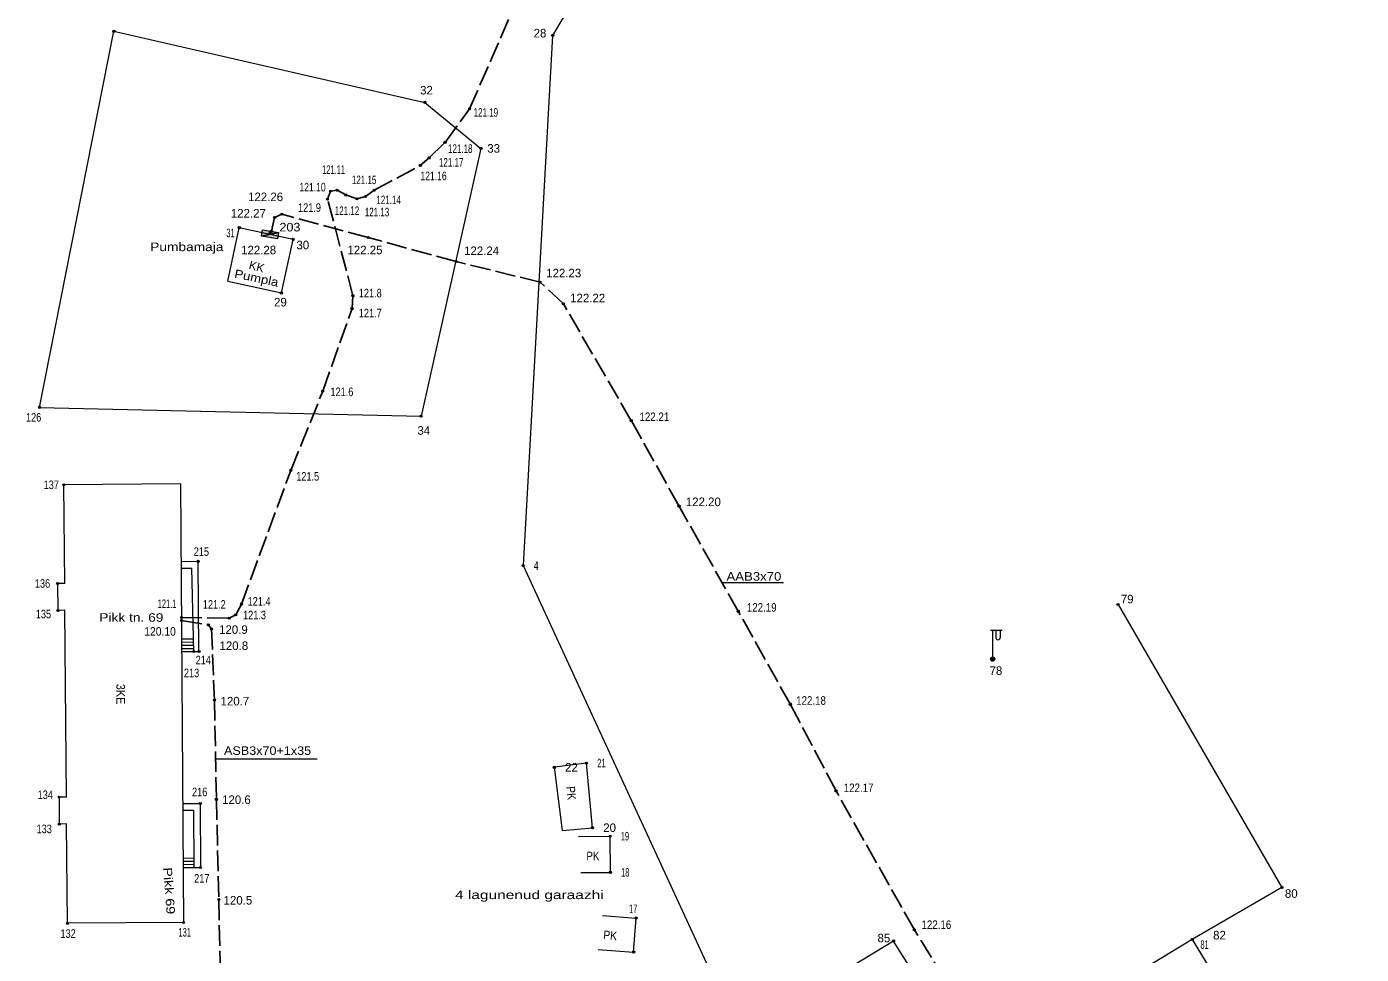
# Model space of a CAD drawing. Extents: x 641497 to 641817, y 6456998 to 6457475.
# Drawn here: x 641654.4 to 641779.2, y 6457284.8 to 6457371.5 of the extents above; entities that cross this region are included whole.
import ezdxf
from ezdxf.enums import TextEntityAlignment as Align

# ---------------------------------------------------------------- set-up
doc = ezdxf.new("R2010")
doc.units = 0
doc.header["$LTSCALE"] = 0.32
doc.header["$PDMODE"] = 32
doc.header["$PDSIZE"] = 0.16
doc.linetypes.add('LONG_DASHED', pattern=[7.5, 6, -1.5])
for name, color, linetype, lineweight in [('1', 7, 'Continuous', 13), ('11', 7, 'Continuous', 13), ('2', 7, 'Continuous', 13), ('21', 7, 'Continuous', 13), ('27', 7, 'Continuous', 13), ('28', 7, 'Continuous', 13), ('49', 7, 'Continuous', 13), ('54', 7, 'Continuous', 13), ('57', 7, 'Continuous', 13)]:
    doc.layers.add(name, color=color, linetype=linetype, lineweight=lineweight)
doc.layers.add('62', color=7, linetype='Continuous')

msp = doc.modelspace()

# ---------------------------------------------------------------- hatches: boundary and pattern name
at = {"layer": '27'}
for points in [[(641676.39, 6457351.92), (641676.49, 6457352.51), (641677.97, 6457352.26)], [(641676.39, 6457351.92), (641677.97, 6457352.26), (641677.87, 6457351.66)]]:
    msp.add_hatch(color=256, dxfattribs=at).paths.add_polyline_path(points)
at = {"layer": '54'}
for points in [[(641662.69, 6457371.06, 1), (641662.49, 6457371.06, 1)], [(641703.7, 6457370.67, 1), (641703.5, 6457370.67, 1)], [(641691.75, 6457364.41, 1), (641691.55, 6457364.41, 1)], [(641695.93, 6457363.81, 1), (641695.73, 6457363.81, 1)], [(641693.64, 6457360.67, 1), (641693.44, 6457360.67, 1)], [(641697, 6457360.11, 1), (641696.8, 6457360.11, 1)], [(641692.15, 6457359.22, 1), (641691.95, 6457359.22, 1)], [(641691.33, 6457358.52, 1), (641691.13, 6457358.52, 1)], [(641682.66, 6457355.37, 1), (641682.46, 6457355.37, 1)], [(641682.93, 6457356.11, 1), (641682.73, 6457356.11, 1)], [(641683.55, 6457356.2, 1), (641683.35, 6457356.2, 1)], [(641684.37, 6457355.76, 1), (641684.17, 6457355.76, 1)], [(641685.4, 6457355.4, 1), (641685.2, 6457355.4, 1)], [(641686.2, 6457355.61, 1), (641686, 6457355.61, 1)], [(641687.02, 6457356.2, 1), (641686.82, 6457356.2, 1)], [(641678.39, 6457353.96, 1), (641678.19, 6457353.96, 1)], [(641674.41, 6457352.7, 1), (641674.21, 6457352.7, 1)], [(641677.71, 6457353.65, 1), (641677.51, 6457353.65, 1)], [(641677.29, 6457352.22, 1), (641677.09, 6457352.22, 1)], [(641677.41, 6457352.36, 1), (641677.21, 6457352.36, 1)], [(641679.45, 6457351.61, 1), (641679.25, 6457351.61, 1)], [(641686.45, 6457351.78, 1), (641686.25, 6457351.78, 1)], [(641694.68, 6457349.54, 1), (641694.48, 6457349.54, 1)], [(641702.54, 6457347.61, 1), (641702.34, 6457347.61, 1)], [(641678.34, 6457346.6, 1), (641678.14, 6457346.6, 1)], [(641685.03, 6457346.34, 1), (641684.83, 6457346.34, 1)], [(641684.95, 6457345.14, 1), (641684.75, 6457345.14, 1)], [(641704.7, 6457345.59, 1), (641704.5, 6457345.59, 1)], [(641682.21, 6457337.42, 1), (641682.01, 6457337.42, 1)], [(641655.73, 6457335.91, 1), (641655.53, 6457335.91, 1)], [(641691.4, 6457335.09, 1), (641691.2, 6457335.09, 1)], [(641711.04, 6457334.67, 1), (641710.84, 6457334.67, 1)], [(641711.05, 6457334.66, 1), (641710.85, 6457334.66, 1)], [(641679.22, 6457330.02, 1), (641679.02, 6457330.02, 1)], [(641658.01, 6457328.67, 1), (641657.81, 6457328.67, 1)], [(641715.51, 6457326.69, 1), (641715.31, 6457326.69, 1)], [(641670.57, 6457321.52, 1), (641670.37, 6457321.52, 1)], [(641700.94, 6457321.12, 1), (641700.74, 6457321.12, 1)], [(641657.43, 6457319.45, 1), (641657.23, 6457319.45, 1)], [(641657.46, 6457316.93, 1), (641657.26, 6457316.93, 1)], [(641674.07, 6457316.52, 1), (641673.87, 6457316.52, 1)], [(641674.62, 6457317.53, 1), (641674.42, 6457317.53, 1)], [(641721.05, 6457316.85, 1), (641720.85, 6457316.85, 1)], [(641756.55, 6457317.48, 1), (641756.35, 6457317.48, 1)], [(641669, 6457316.27, 1), (641668.8, 6457316.27, 1)], [(641669.01, 6457315.99, 1), (641668.81, 6457315.99, 1)], [(641671.51, 6457315.58, 1), (641671.31, 6457315.58, 1)], [(641671.81, 6457315.2, 1), (641671.61, 6457315.2, 1)], [(641673.47, 6457316.2, 1), (641673.27, 6457316.2, 1)], [(641670.16, 6457313.09, 1), (641669.96, 6457313.09, 1)], [(641670.64, 6457313.09, 1), (641670.44, 6457313.09, 1)], [(641744.83, 6457312.38, 1), (641744.63, 6457312.38, 1)], [(641672.09, 6457308.55, 1), (641671.89, 6457308.55, 1)], [(641725.92, 6457308.15, 1), (641725.72, 6457308.15, 1)], [(641706.87, 6457302.66, 1), (641706.67, 6457302.66, 1)], [(641703.86, 6457302.27, 1), (641703.66, 6457302.27, 1)], [(641657.57, 6457299.47, 1), (641657.37, 6457299.47, 1)], [(641670.76, 6457298.89, 1), (641670.56, 6457298.89, 1)], [(641672.27, 6457299.28, 1), (641672.07, 6457299.28, 1)], [(641730.19, 6457300.06, 1), (641729.99, 6457300.06, 1)], [(641657.58, 6457296.96, 1), (641657.38, 6457296.96, 1)], [(641707.43, 6457296.62, 1), (641707.23, 6457296.62, 1)], [(641709.07, 6457295.83, 1), (641708.87, 6457295.83, 1)], [(641670.78, 6457292.91, 1), (641670.58, 6457292.91, 1)], [(641709.1, 6457292.45, 1), (641708.9, 6457292.45, 1)], [(641771.87, 6457291.03, 1), (641771.67, 6457291.03, 1)], [(641672.49, 6457289.91, 1), (641672.29, 6457289.91, 1)], [(641658.35, 6457287.69, 1), (641658.15, 6457287.69, 1)], [(641669.2, 6457287.77, 1), (641669, 6457287.77, 1)], [(641711.5, 6457288.18, 1), (641711.3, 6457288.18, 1)], [(641737.51, 6457287.08, 1), (641737.31, 6457287.08, 1)], [(641735.57, 6457286.03, 1), (641735.37, 6457286.03, 1)], [(641763.49, 6457286.18, 1), (641763.29, 6457286.18, 1)], [(641763.49, 6457286.18, 1), (641763.29, 6457286.18, 1)], [(641711.27, 6457285, 1), (641711.07, 6457285, 1)]]:
    msp.add_hatch(color=256, dxfattribs=at).paths.add_polyline_path(points)

# ---------------------------------------------------------------- linework, layer by layer
at = {"layer": '1'}
for p, q in [((641673.24, 6457347.71), (641674.31, 6457352.7)), ((641673.24, 6457347.71), (641678.24, 6457346.6)), ((641668.8, 6457328.76), (641657.91, 6457328.67)), ((641657.99, 6457319.46), (641657.91, 6457328.67)), ((641668.8, 6457328.76), (641669.1, 6457287.77)), ((641657.99, 6457319.46), (641657.33, 6457319.45)), ((641657.33, 6457319.45), (641657.36, 6457316.93)), ((641658.01, 6457316.94), (641657.36, 6457316.93)), ((641658.15, 6457299.48), (641658.01, 6457316.94)), ((641704.52, 6457296.36), (641703.76, 6457302.27)), ((641658.15, 6457299.48), (641657.47, 6457299.47)), ((641657.47, 6457299.47), (641657.48, 6457296.96)), ((641658.17, 6457296.97), (641657.48, 6457296.96)), ((641704.52, 6457296.36), (641707.33, 6457296.62)), ((641706.01, 6457295.8), (641708.97, 6457295.83)), ((641709, 6457292.45), (641708.97, 6457295.83)), ((641706.23, 6457292.43), (641709, 6457292.45)), ((641708.25, 6457288.41), (641711.4, 6457288.18)), ((641711.17, 6457285), (641711.4, 6457288.18)), ((641763.39, 6457286.18), (641779.19, 6457260.29)), ((641707.87, 6457285.24), (641711.17, 6457285))]:
    msp.add_line(p, q, dxfattribs=at)
for points in [[(641678.24, 6457346.6), (641679.35, 6457351.61), (641674.31, 6457352.7)], [(641707.33, 6457296.62), (641706.77, 6457302.66), (641703.76, 6457302.27)], [(641669.1, 6457287.77), (641658.25, 6457287.69), (641658.17, 6457296.97)], [(641763.39, 6457286.18), (641750.38, 6457278.3), (641743.06, 6457273.95), (641735.47, 6457286.03), (641722.88, 6457278.39)]]:
    msp.add_lwpolyline(points, dxfattribs=at)
at = {"layer": '11'}
for p, q in [((641744.53, 6457315.08), (641745.63, 6457315.08)), ((641744.73, 6457315.08), (641744.73, 6457312.58)), ((641745.03, 6457315.08), (641745.03, 6457314.38)), ((641745.43, 6457315.08), (641745.43, 6457314.38))]:
    msp.add_line(p, q, dxfattribs=at)
msp.add_circle((641744.73, 6457312.38), 0.2, dxfattribs=at)
msp.add_arc((641745.23, 6457314.3798), 0.2, 179.93931, 0.0607, dxfattribs=at)
at = {"layer": '2'}
for p, q in [((641668.85, 6457321.51), (641670.47, 6457321.52)), ((641668.85, 6457320.88), (641669.86, 6457320.89)), ((641670.06, 6457313.09), (641669.86, 6457320.89)), ((641668.89, 6457314.27), (641670.04, 6457314.28)), ((641668.9, 6457313.97), (641670.05, 6457313.98)), ((641668.9, 6457313.67), (641670.05, 6457313.68)), ((641668.9, 6457313.37), (641670.05, 6457313.38)), ((641668.91, 6457313.08), (641670.06, 6457313.09)), ((641669.02, 6457298.88), (641670.66, 6457298.89)), ((641669.02, 6457298.25), (641670.03, 6457298.26)), ((641670.66, 6457298.89), (641670.68, 6457292.91)), ((641669.05, 6457293.79), (641670.04, 6457293.8)), ((641669.05, 6457293.49), (641670.04, 6457293.5)), ((641669.05, 6457293.19), (641670.04, 6457293.2)), ((641669.06, 6457292.9), (641670.05, 6457292.91))]:
    msp.add_line(p, q, dxfattribs=at)
for points in [[(641670.06, 6457313.09), (641670.54, 6457313.09), (641670.47, 6457321.52)], [(641670.03, 6457298.26), (641670.05, 6457292.91), (641670.68, 6457292.91)]]:
    msp.add_lwpolyline(points, dxfattribs=at)
at = {"layer": '21'}
for p, q in [((641725.18, 6457319.52), (641719.46, 6457319.52)), ((641681.59, 6457303.04), (641672.19, 6457303.04))]:
    msp.add_line(p, q, dxfattribs=at)
at = {"layer": '21', "linetype": 'LONG_DASHED', "lineweight": 25}
for points in [[(641668.9, 6457316.27), (641673.37, 6457316.2), (641673.97, 6457316.52), (641674.52, 6457317.53), (641679.12, 6457330.02), (641682.11, 6457337.42), (641684.85, 6457345.14), (641684.93, 6457346.34), (641682.56, 6457355.37), (641682.83, 6457356.11), (641683.45, 6457356.2), (641684.27, 6457355.76), (641685.3, 6457355.4), (641686.1, 6457355.61), (641686.92, 6457356.2), (641691.23, 6457358.52), (641692.05, 6457359.22), (641693.54, 6457360.67), (641695.83, 6457363.81), (641700.66, 6457374.84)], [(641742.8, 6457278.37), (641737.41, 6457287.08), (641730.09, 6457300.06), (641725.82, 6457308.15), (641720.95, 6457316.85), (641715.41, 6457326.69), (641710.95, 6457334.66), (641704.6, 6457345.59), (641702.44, 6457347.61), (641694.58, 6457349.54), (641686.35, 6457351.78), (641678.29, 6457353.96), (641677.61, 6457353.65), (641677.31, 6457352.36)], [(641668.91, 6457315.99), (641671.41, 6457315.58), (641671.71, 6457315.2), (641671.99, 6457308.55), (641672.17, 6457299.28), (641672.39, 6457289.91), (641672.64, 6457278.42), (641673.07, 6457268.96), (641673.38, 6457268.65), (641675.05, 6457268.4)]]:
    msp.add_lwpolyline(points, dxfattribs=at)
at = {"layer": '27'}
for points in [[(641676.39, 6457351.92), (641676.49, 6457352.51), (641677.97, 6457352.26)], [(641676.39, 6457351.92), (641677.97, 6457352.26), (641677.87, 6457351.66)]]:
    msp.add_lwpolyline(points, close=True, dxfattribs=at)
at = {"layer": '28'}
for p, q in [((641737.8, 6457428.87), (641703.6, 6457370.67)), ((641655.63, 6457335.91), (641691.3, 6457335.09))]:
    msp.add_line(p, q, dxfattribs=at)
for points in [[(641655.63, 6457335.91), (641662.59, 6457371.06), (641691.65, 6457364.41)], [(641703.6, 6457370.67), (641700.84, 6457321.12), (641721.24, 6457276.87), (641759.92, 6457204.68), (641760.19, 6457204.82)], [(641691.65, 6457364.41), (641696.9, 6457360.11), (641691.3, 6457335.09)], [(641756.45, 6457317.48), (641771.77, 6457291.03), (641763.39, 6457286.18)]]:
    msp.add_lwpolyline(points, dxfattribs=at)
at = {"layer": '54'}
for centre in [(641662.59, 6457371.06), (641703.6, 6457370.67), (641691.65, 6457364.41), (641695.83, 6457363.81), (641693.54, 6457360.67), (641696.9, 6457360.11), (641692.05, 6457359.22), (641691.23, 6457358.52), (641682.56, 6457355.37), (641682.83, 6457356.11), (641683.45, 6457356.2), (641684.27, 6457355.76), (641685.3, 6457355.4), (641686.1, 6457355.61), (641686.92, 6457356.2), (641678.29, 6457353.96), (641674.31, 6457352.7), (641677.61, 6457353.65), (641677.19, 6457352.22), (641677.31, 6457352.36), (641679.35, 6457351.61), (641686.35, 6457351.78), (641694.58, 6457349.54), (641702.44, 6457347.61), (641678.24, 6457346.6), (641684.93, 6457346.34), (641684.85, 6457345.14), (641704.6, 6457345.59), (641682.11, 6457337.42), (641655.63, 6457335.91), (641691.3, 6457335.09), (641710.94, 6457334.67), (641710.95, 6457334.66), (641679.12, 6457330.02), (641657.91, 6457328.67), (641715.41, 6457326.69), (641670.47, 6457321.52), (641700.84, 6457321.12), (641657.33, 6457319.45), (641657.36, 6457316.93), (641673.97, 6457316.52), (641674.52, 6457317.53), (641720.95, 6457316.85), (641756.45, 6457317.48), (641668.9, 6457316.27), (641668.91, 6457315.99), (641671.41, 6457315.58), (641671.71, 6457315.2), (641673.37, 6457316.2), (641670.06, 6457313.09), (641670.54, 6457313.09), (641744.73, 6457312.38), (641671.99, 6457308.55), (641725.82, 6457308.15), (641706.77, 6457302.66), (641703.76, 6457302.27), (641657.47, 6457299.47), (641670.66, 6457298.89), (641672.17, 6457299.28), (641730.09, 6457300.06), (641657.48, 6457296.96), (641707.33, 6457296.62), (641708.97, 6457295.83), (641670.68, 6457292.91), (641709, 6457292.45), (641771.77, 6457291.03), (641672.39, 6457289.91), (641658.25, 6457287.69), (641669.1, 6457287.77), (641711.4, 6457288.18), (641737.41, 6457287.08), (641735.47, 6457286.03), (641763.39, 6457286.18), (641763.39, 6457286.18), (641711.17, 6457285)]:
    msp.add_circle(centre, 0.1, dxfattribs=at)
for p in [(641662.59, 6457371.06), (641703.6, 6457370.67), (641691.65, 6457364.41), (641695.83, 6457363.81), (641693.54, 6457360.67), (641696.9, 6457360.11), (641692.05, 6457359.22), (641691.23, 6457358.52), (641682.56, 6457355.37), (641682.83, 6457356.11), (641683.45, 6457356.2), (641684.27, 6457355.76), (641685.3, 6457355.4), (641686.1, 6457355.61), (641686.92, 6457356.2), (641678.29, 6457353.96), (641674.31, 6457352.7), (641677.61, 6457353.65), (641677.19, 6457352.22), (641677.31, 6457352.36), (641679.35, 6457351.61), (641686.35, 6457351.78), (641694.58, 6457349.54), (641702.44, 6457347.61), (641678.24, 6457346.6), (641684.93, 6457346.34), (641684.85, 6457345.14), (641704.6, 6457345.59), (641682.11, 6457337.42), (641655.63, 6457335.91), (641691.3, 6457335.09), (641710.94, 6457334.67), (641710.95, 6457334.66), (641679.12, 6457330.02), (641657.91, 6457328.67), (641715.41, 6457326.69), (641670.47, 6457321.52), (641700.84, 6457321.12), (641657.33, 6457319.45), (641657.36, 6457316.93), (641673.97, 6457316.52), (641674.52, 6457317.53), (641720.95, 6457316.85), (641756.45, 6457317.48), (641668.9, 6457316.27), (641668.91, 6457315.99), (641671.41, 6457315.58), (641671.71, 6457315.2), (641673.37, 6457316.2), (641670.06, 6457313.09), (641670.54, 6457313.09), (641744.73, 6457312.38), (641671.99, 6457308.55), (641725.82, 6457308.15), (641706.77, 6457302.66), (641703.76, 6457302.27), (641657.47, 6457299.47), (641672.17, 6457299.28), (641730.09, 6457300.06), (641670.66, 6457298.89), (641657.48, 6457296.96), (641707.33, 6457296.62), (641708.97, 6457295.83), (641670.68, 6457292.91), (641709, 6457292.45), (641771.77, 6457291.03), (641672.39, 6457289.91), (641658.25, 6457287.69), (641669.1, 6457287.77), (641711.4, 6457288.18), (641737.41, 6457287.08), (641735.47, 6457286.03), (641763.39, 6457286.18), (641711.17, 6457285)]:
    msp.add_point(p, dxfattribs=at)

# ---------------------------------------------------------------- texts
at = {"layer": '21'}
for s, width, p in [('AAB3x70', 1.15, (641719.85, 6457319.71)), ('ASB3x70+1x35', 1.1, (641672.88, 6457303.43))]:
    msp.add_text(s, height=0.8, dxfattribs=dict(at, width=width)).set_placement(p)
at = {"layer": '49'}
for s, width, p in [('121.19', 0.7, (641696.21, 6457363.07)), ('121.18', 0.7, (641693.82, 6457359.69)), ('121.17', 0.7, (641692.97, 6457358.41)), ('121.11', 0.6, (641682.05, 6457357.73)), ('121.16', 0.75, (641691.24, 6457357.14)), ('121.10', 0.75, (641679.93, 6457356.09)), ('121.15', 0.7, (641684.83, 6457356.77)), ('121.14', 0.7, (641687.12, 6457354.9)), ('121.9', 0.8, (641679.8, 6457354.18)), ('121.12', 0.7, (641683.23, 6457353.89)), ('121.13', 0.7, (641686.04, 6457353.76)), ('121.8', 0.8, (641685.48, 6457346.19)), ('121.7', 0.8, (641685.48, 6457344.32)), ('121.6', 0.8, (641682.83, 6457336.96)), ('122.21', 0.85, (641711.72, 6457334.63)), ('121.5', 0.8, (641679.63, 6457329.06)), ('121.1', 0.6, (641666.68, 6457317.15)), ('121.2', 0.8, (641670.9, 6457317.09)), ('121.4', 0.8, (641675.09, 6457317.38)), ('121.3', 0.8, (641674.66, 6457316.1)), ('122.19', 0.85, (641721.75, 6457316.81)), ('120.10', 0.9, (641665.43, 6457314.57)), ('122.18', 0.85, (641726.36, 6457308.11)), ('122.17', 0.85, (641730.81, 6457299.95)), ('122.16', 0.85, (641738.08, 6457287.16))]:
    msp.add_text(s, height=0.8, dxfattribs=dict(at, width=width)).set_placement(p)
for s, p in [('122.26', (641675.13, 6457355.18)), ('122.27', (641673.52, 6457353.65)), ('122.28', (641674.48, 6457350.21)), ('122.25', (641684.42, 6457350.22)), ('122.24', (641695.32, 6457350.14)), ('122.23', (641703, 6457348.06)), ('122.22', (641705.24, 6457345.73)), ('122.20', (641716.05, 6457326.68)), ('120.9', (641672.42, 6457314.74)), ('120.8', (641672.46, 6457313.23)), ('120.7', (641672.56, 6457308.05)), ('120.6', (641672.7, 6457298.84)), ('120.5', (641672.84, 6457289.44))]:
    msp.add_text(s, height=0.8, dxfattribs=at).set_placement(p)
at = {"layer": '57'}
for s, width, p in [('Pumbamaja', 1.2, (641669.405, 6457350.51)), ('Pikk tn. 69', 1.2, (641664.22, 6457315.87)), ('PK', 0.85, (641707.365, 6457293.58)), ('4 lagunenud garaazhi', 1.35, (641701.42, 6457289.95))]:
    msp.add_text(s, height=0.8, dxfattribs=dict(at, width=width)).set_placement(p, align=Align.CENTER)
msp.add_text('KK', height=0.8, rotation=345.014, dxfattribs=at).set_placement((641675.8316, 6457348.6802), align=Align.CENTER)
for s, rotation, width, p in [('Pumpla', 347.986, 1.15, (641675.8367, 6457347.6102)), ('3KE', 270, 0.95, (641662.82, 6457309.11)), ('PK', 275.179, 0.9, (641704.9379, 6457299.8211)), ('Pikk 69', 274.094, 1.25, (641667.3626, 6457290.6986)), ('PK', 354.282, 0.9, (641708.9401, 6457286.1659))]:
    msp.add_text(s, height=0.8, rotation=rotation, dxfattribs=dict(at, width=width)).set_placement(p, align=Align.CENTER)
at = {"layer": '62'}
for s, p in [('28', (641701.82, 6457370.48)), ('32', (641691.21, 6457365.15)), ('33', (641697.49, 6457359.71)), ('30', (641679.65, 6457350.68)), ('29', (641677.56, 6457345.34)), ('34', (641690.96, 6457333.35)), ('79', (641756.71, 6457317.59)), ('78', (641744.44, 6457310.9)), ('22', (641704.76, 6457301.87)), ('20', (641708.33, 6457296.22)), ('80', (641772.05, 6457290.07)), ('85', (641733.97, 6457285.91)), ('82', (641765.34, 6457286.18))]:
    msp.add_text(s, height=0.8, dxfattribs=at).set_placement(p)
for s, width, p in [('203', 1.1, (641678.06, 6457352.35)), ('31', 0.6, (641673.1, 6457351.81)), ('126', 0.8, (641654.37, 6457334.58)), ('137', 0.8, (641656.02, 6457328.27)), ('215', 0.8, (641670.05, 6457322.03)), ('4', 0.75, (641701.84, 6457320.72)), ('136', 0.8, (641655.2, 6457319.05)), ('135', 0.8, (641655.29, 6457316.19)), ('214', 0.8, (641670.23, 6457311.9)), ('213', 0.8, (641669.13, 6457310.69)), ('21', 0.6, (641707.77, 6457302.26)), ('216', 0.8, (641669.89, 6457299.57)), ('134', 0.8, (641655.46, 6457299.3)), ('133', 0.8, (641655.36, 6457296.11)), ('19', 0.6, (641709.97, 6457295.43)), ('18', 0.6, (641710, 6457292.05)), ('217', 0.8, (641670.09, 6457291.49)), ('17', 0.6, (641710.74, 6457288.64)), ('132', 0.8, (641657.59, 6457286.33)), ('131', 0.55, (641668.62, 6457286.45)), ('81', 0.6, (641764.15, 6457285.3))]:
    msp.add_text(s, height=0.8, dxfattribs=dict(at, width=width)).set_placement(p)

doc.saveas('drawing.dxf')
